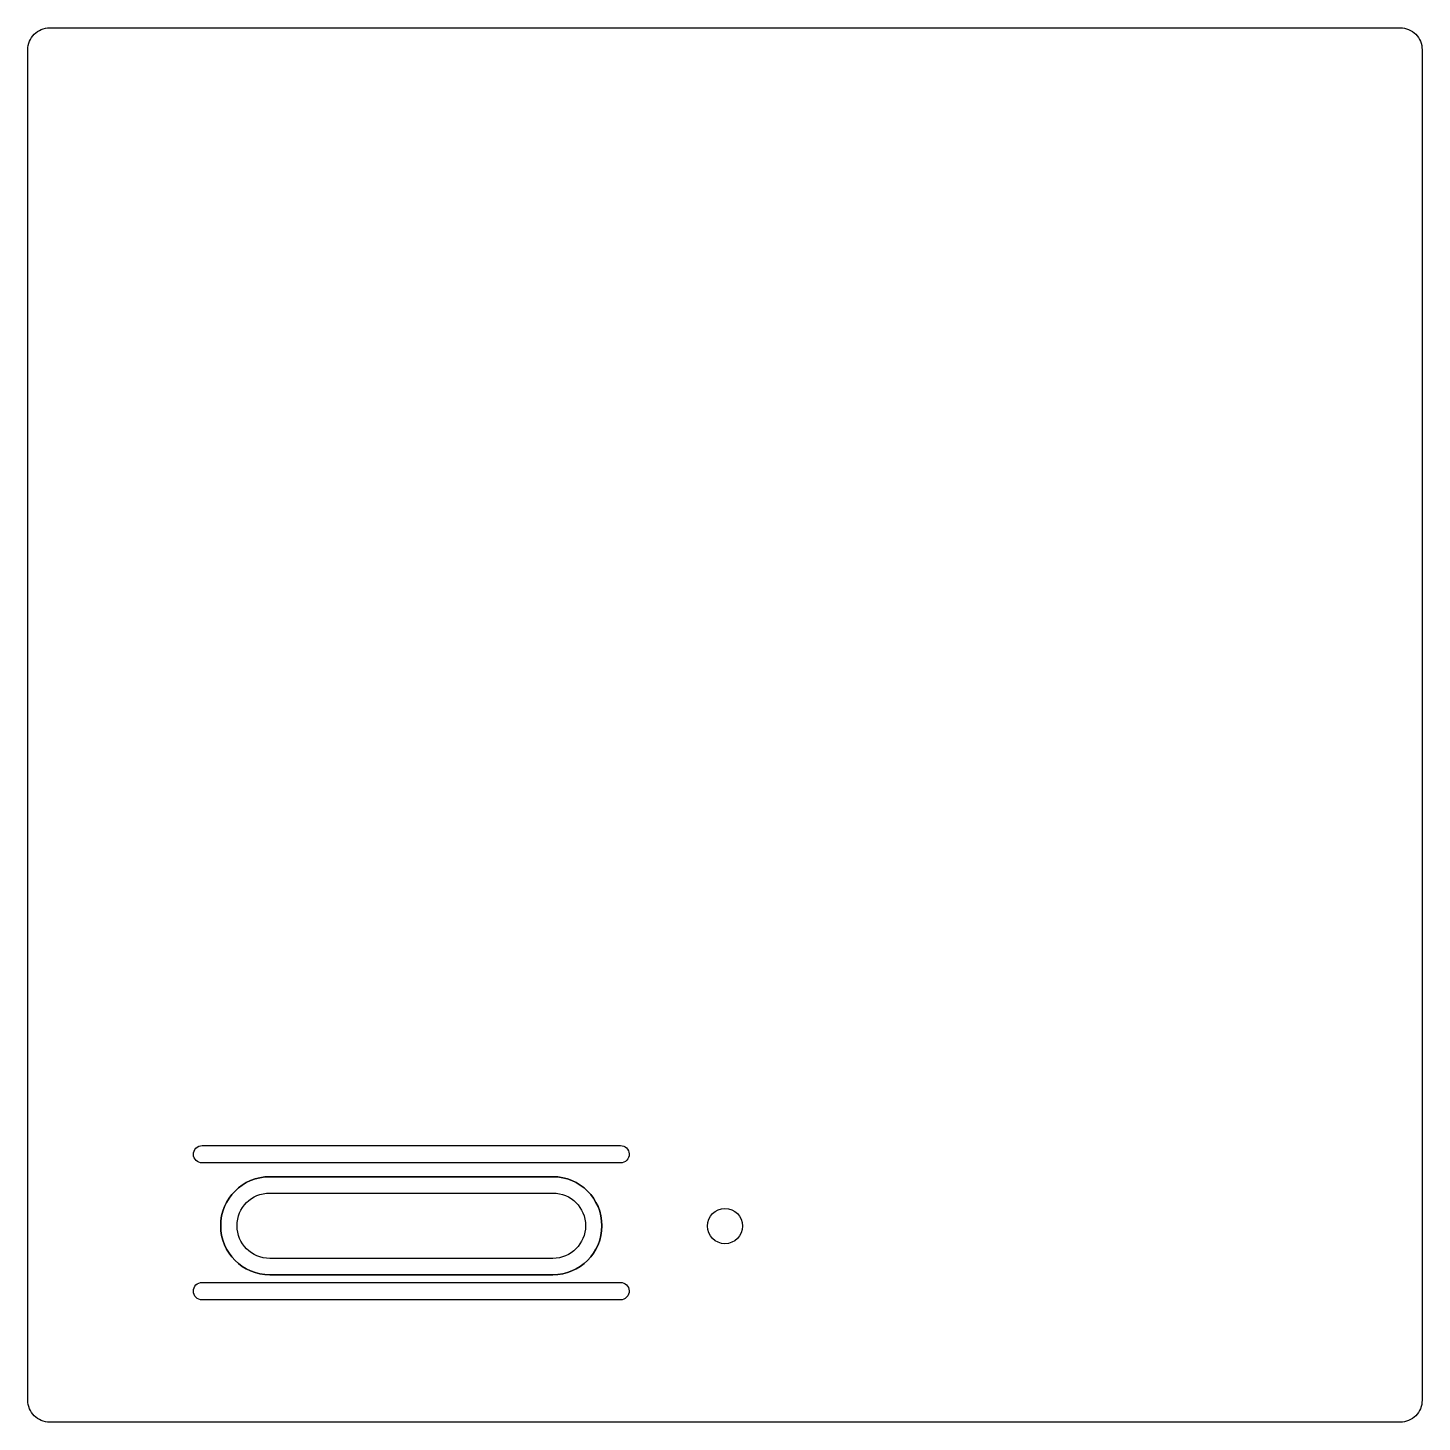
# Model space of a CAD drawing. Header units: millimetres. Extents: x 21 to 341, y -360 to -40.
import ezdxf

# ---------------------------------------------------------------- set-up
doc = ezdxf.new("R2010")
doc.units = ezdxf.units.MM
doc.layers.get('0').update_dxf_attribs({"linetype": 'CONTINUOUS'})

msp = doc.modelspace()

# ---------------------------------------------------------------- linework, layer by layer
for points in [[(335.96, -40.32, -0.414214), (340.96, -45.32), (340.96, -355.32, -0.414214), (335.96, -360.32), (25.96, -360.32, -0.414214), (20.96, -355.32), (20.96, -45.32, -0.414214), (25.96, -40.32)], [(58.96, -298.9, -0.423252), (60.96, -296.84), (156.96, -296.84, -0.406569), (158.96, -298.78), (158.96, -298.78, -0.421893), (156.96, -300.84), (60.96, -300.84, -0.405241)], [(76.46, -326.49), (141.46, -326.49, 1), (141.46, -303.99), (76.46, -303.99, 1)], [(76.46, -326.49, -1), (76.46, -303.99), (141.46, -303.99, -1), (141.46, -326.49)], [(76.46, -322.74, -1), (76.46, -307.74), (141.46, -307.74, -1), (141.46, -322.74)], [(58.96, -330.26, -0.414262), (60.96, -328.26), (156.96, -328.26, -0.407301), (158.96, -330.21, -0.421156), (156.96, -332.26), (60.96, -332.26, -0.414161)]]:
    msp.add_lwpolyline(points, format="xyb", close=True)
msp.add_circle((180.96, -315.32), 4.05)

doc.saveas('drawing.dxf')
